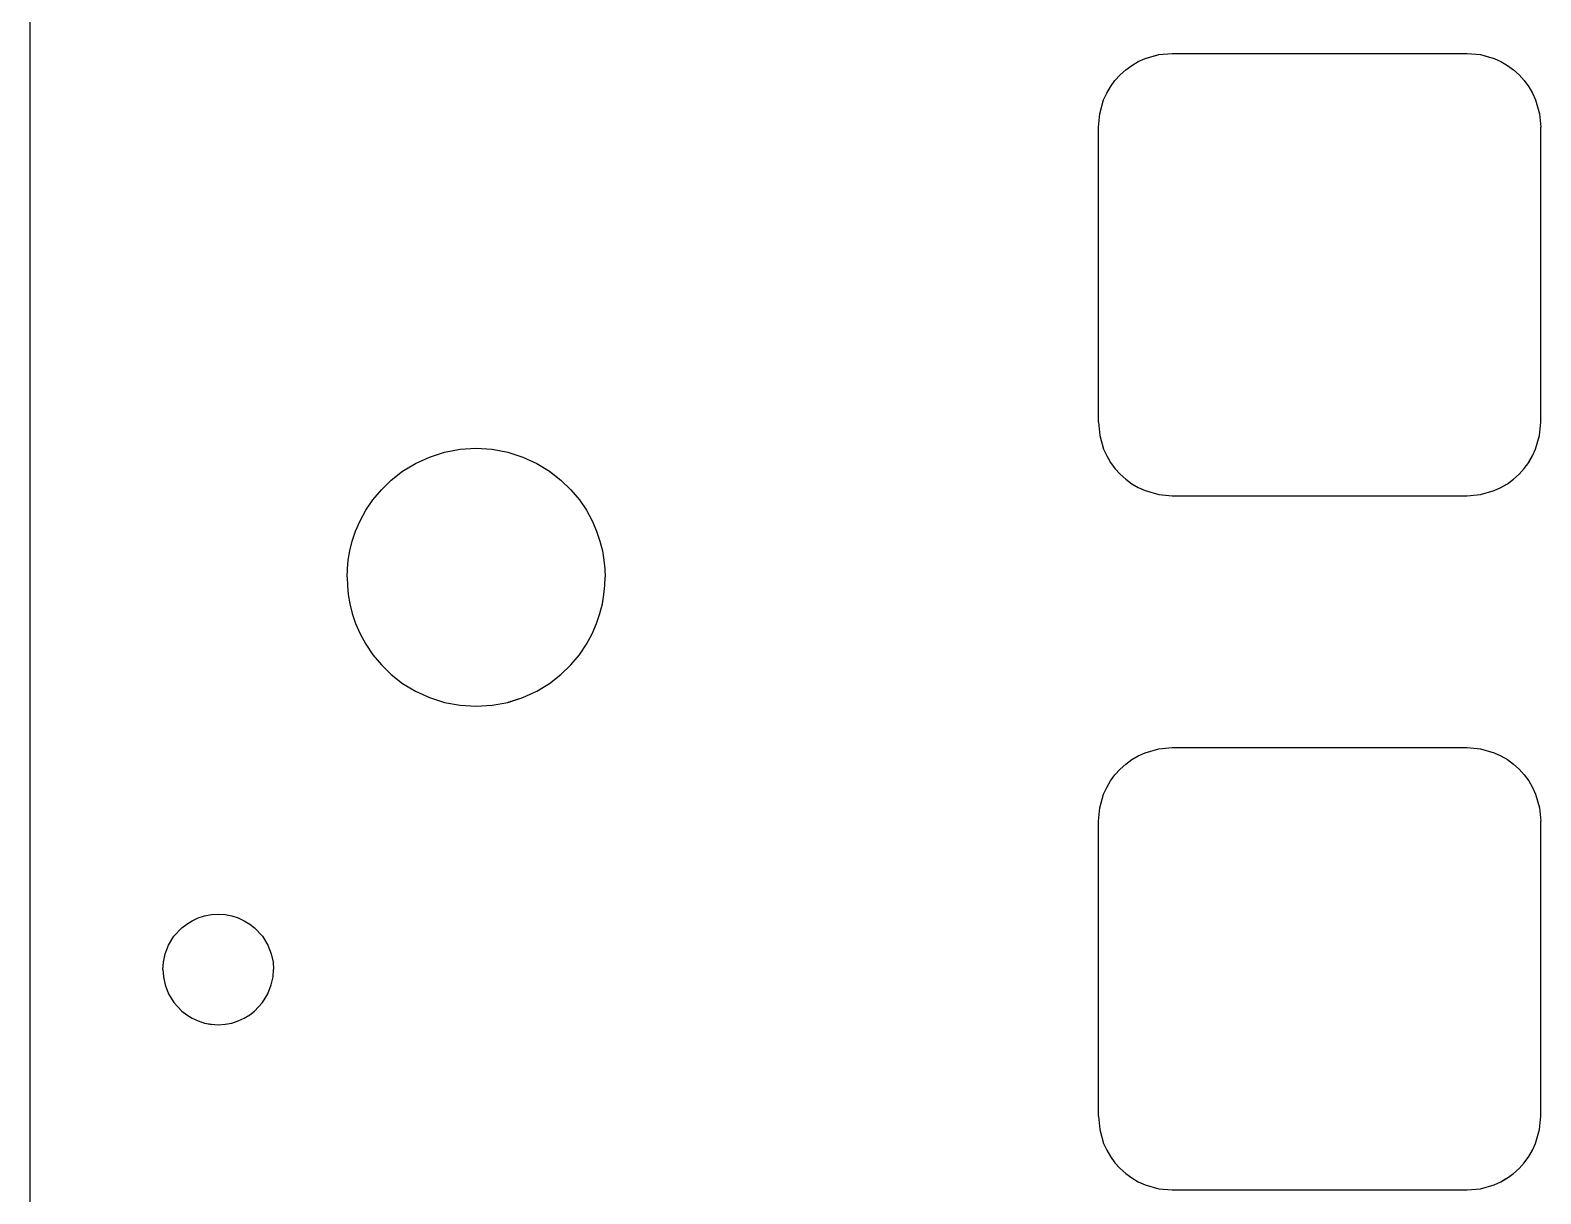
# Model space of a CAD drawing. Header units: millimetres. Extents: x -94 to 79, y -61 to 54.
# Drawn here: x -93.82 to -52.84, y -9.32 to 22.24 of the extents above; entities that cross this region are included whole.
import ezdxf

# ---------------------------------------------------------------- set-up
doc = ezdxf.new("R2010")
doc.units = ezdxf.units.MM
doc.linetypes.add('HIDDEN', pattern=[3, 2, -1])
doc.layers.add('HIDDEN', color=8, linetype='HIDDEN')
doc.layers.add('VISIBLE', color=7, linetype='Continuous')

msp = doc.modelspace()

# ---------------------------------------------------------------- linework, layer by layer
at = {"layer": 'HIDDEN', "flags": 128}
for points in [[(-64.702, 20.351), (-64.619, 20.533), (-64.517, 20.709), (-64.395, 20.876), (-64.257, 21.029), (-64.103, 21.168), (-63.937, 21.289), (-63.761, 21.391), (-63.579, 21.474), (-63.207, 21.582), (-62.843, 21.615), (-54.843, 21.615), (-54.479, 21.582), (-54.107, 21.474)], [(-53.924, 21.391), (-53.748, 21.289)], [(-53.582, 21.168), (-53.429, 21.029)], [(-64.843, 19.615), (-64.809, 19.979)], [(-52.983, 10.879), (-52.876, 11.251)], [(-83.718, 10.281), (-83.372, 10.492), (-82.993, 10.666)], [(-82.587, 10.796), (-82.161, 10.876), (-81.725, 10.904), (-81.29, 10.876), (-80.864, 10.796), (-80.458, 10.666), (-80.078, 10.492), (-79.733, 10.281), (-79.424, 10.04)], [(-64.545, 10.569), (-64.517, 10.52)], [(-64.415, 10.381), (-64.395, 10.354)], [(-53.169, 10.52), (-53.168, 10.522)], [(-84.717, 9.221), (-84.525, 9.504), (-84.296, 9.779), (-84.027, 10.04)], [(-63.937, 9.941), (-63.936, 9.94)], [(-63.761, 9.838), (-63.717, 9.818)], [(-54.107, 9.755), (-53.924, 9.838)], [(-53.796, 9.913), (-53.748, 9.941)], [(-63.579, 9.755), (-63.207, 9.648)], [(-78.734, 9.221), (-78.579, 8.937)], [(-78.365, 8.384), (-78.3, 8.12)], [(-80.458, 4.141), (-80.078, 4.315)], [(-82.587, 4.011), (-82.161, 3.931)], [(-80.864, 4.011), (-80.86, 4.013)], [(-64.103, 2.336), (-63.937, 2.458), (-63.761, 2.56), (-63.579, 2.643)], [(-63.207, 2.75), (-62.843, 2.784), (-54.843, 2.784), (-54.479, 2.75), (-54.107, 2.643), (-53.924, 2.56), (-53.748, 2.458)], [(-53.582, 2.336), (-53.429, 2.198), (-53.29, 2.044)], [(-64.809, 1.148), (-64.702, 1.52), (-64.619, 1.702)], [(-64.517, 1.878), (-64.395, 2.044)], [(-53.066, 1.702), (-52.983, 1.52), (-52.876, 1.148), (-52.843, 0.784)], [(-90.07, -2.578), (-89.922, -2.335), (-89.708, -2.105), (-89.576, -2.002)], [(-89.428, -1.912), (-89.265, -1.837), (-89.091, -1.781), (-88.908, -1.747), (-88.722, -1.735)], [(-88.722, -1.735), (-88.535, -1.747)], [(-88.722, -1.735), (-88.535, -1.747)], [(-88.535, -1.747), (-88.352, -1.781)], [(-88.535, -1.747), (-88.352, -1.781)], [(-88.352, -1.781), (-88.178, -1.837), (-88.016, -1.912)], [(-87.868, -2.002), (-87.735, -2.105), (-87.522, -2.335)], [(-87.282, -2.815), (-87.235, -3.036)], [(-89.265, -4.633), (-89.091, -4.689)], [(-88.938, -4.718), (-88.908, -4.723)], [(-88.352, -4.689), (-88.351, -4.688)], [(-88.178, -4.633), (-88.016, -4.559)], [(-52.983, -7.952), (-52.876, -7.58)], [(-64.415, -8.45), (-64.395, -8.477)], [(-53.169, -8.311), (-53.168, -8.31)], [(-63.937, -8.89), (-63.936, -8.891)], [(-63.761, -8.993), (-63.717, -9.013)], [(-54.107, -9.076), (-53.924, -8.993)], [(-53.796, -8.918), (-53.748, -8.89)], [(-63.579, -9.076), (-63.207, -9.183)]]:
    msp.add_lwpolyline(points, dxfattribs=at)
at = {"layer": 'VISIBLE'}
for p, q in [((-93.822, -49.885), (-93.822, 53.515)), ((-63.937, 21.289), (-63.761, 21.391)), ((-63.937, 21.289), (-63.761, 21.391)), ((-63.761, 21.391), (-63.579, 21.474)), ((-63.761, 21.391), (-63.579, 21.474)), ((-63.579, 21.474), (-63.207, 21.582)), ((-63.579, 21.474), (-63.207, 21.582)), ((-63.207, 21.582), (-62.843, 21.615)), ((-62.843, 21.615), (-54.843, 21.615)), ((-54.843, 21.615), (-54.479, 21.582)), ((-54.479, 21.582), (-54.107, 21.474)), ((-54.107, 21.474), (-53.924, 21.391)), ((-54.107, 21.474), (-53.924, 21.391)), ((-53.924, 21.391), (-53.748, 21.289)), ((-53.924, 21.391), (-53.748, 21.289)), ((-64.395, 20.876), (-64.257, 21.029)), ((-64.257, 21.029), (-64.103, 21.168)), ((-64.103, 21.168), (-63.937, 21.289)), ((-53.748, 21.289), (-53.582, 21.168)), ((-53.748, 21.289), (-53.582, 21.168)), ((-53.582, 21.168), (-53.429, 21.029)), ((-53.429, 21.029), (-53.29, 20.876)), ((-64.702, 20.351), (-64.619, 20.533)), ((-64.702, 20.351), (-64.619, 20.533)), ((-64.619, 20.533), (-64.517, 20.709)), ((-64.619, 20.533), (-64.517, 20.709)), ((-64.517, 20.709), (-64.395, 20.876)), ((-64.517, 20.709), (-64.395, 20.876)), ((-53.29, 20.876), (-53.169, 20.709)), ((-53.169, 20.709), (-53.066, 20.533)), ((-53.169, 20.709), (-53.066, 20.533)), ((-53.066, 20.533), (-52.983, 20.351)), ((-53.066, 20.533), (-52.983, 20.351)), ((-64.809, 19.979), (-64.702, 20.351)), ((-52.983, 20.351), (-52.876, 19.979)), ((-52.983, 20.351), (-52.876, 19.979)), ((-64.843, 19.615), (-64.809, 19.979)), ((-52.876, 19.979), (-52.843, 19.615)), ((-64.843, 11.615), (-64.843, 19.615)), ((-52.843, 11.615), (-52.843, 19.615)), ((-64.843, 11.615), (-64.809, 11.251)), ((-52.876, 11.251), (-52.843, 11.615)), ((-64.809, 11.251), (-64.702, 10.879)), ((-64.809, 11.251), (-64.702, 10.879)), ((-52.983, 10.879), (-52.876, 11.251)), ((-52.983, 10.879), (-52.876, 11.251)), ((-52.876, 11.251), (-52.876, 11.251)), ((-83.372, 10.492), (-82.993, 10.666)), ((-82.993, 10.666), (-82.587, 10.796)), ((-82.587, 10.796), (-82.161, 10.876)), ((-82.587, 10.796), (-82.161, 10.876)), ((-82.161, 10.876), (-81.725, 10.904)), ((-82.161, 10.876), (-81.725, 10.904)), ((-81.725, 10.904), (-81.29, 10.876)), ((-81.29, 10.876), (-80.864, 10.796)), ((-80.864, 10.796), (-80.458, 10.666)), ((-80.864, 10.796), (-80.458, 10.666)), ((-80.458, 10.666), (-80.078, 10.492)), ((-80.458, 10.666), (-80.078, 10.492)), ((-64.702, 10.879), (-64.619, 10.696)), ((-64.702, 10.879), (-64.619, 10.696)), ((-64.619, 10.696), (-64.517, 10.52)), ((-64.619, 10.696), (-64.545, 10.569)), ((-64.619, 10.696), (-64.517, 10.52)), ((-53.169, 10.52), (-53.066, 10.696)), ((-53.169, 10.52), (-53.066, 10.696)), ((-53.168, 10.522), (-53.066, 10.696)), ((-53.066, 10.696), (-52.983, 10.879)), ((-53.066, 10.696), (-52.983, 10.879)), ((-84.027, 10.04), (-83.718, 10.281)), ((-83.718, 10.281), (-83.372, 10.492)), ((-80.078, 10.492), (-79.733, 10.281)), ((-79.733, 10.281), (-79.424, 10.04)), ((-64.517, 10.52), (-64.395, 10.354)), ((-64.517, 10.52), (-64.415, 10.381)), ((-64.517, 10.52), (-64.395, 10.354)), ((-64.395, 10.354), (-64.257, 10.201)), ((-64.395, 10.354), (-64.257, 10.201)), ((-53.429, 10.201), (-53.29, 10.354)), ((-53.29, 10.354), (-53.169, 10.52)), ((-84.296, 9.779), (-84.027, 10.04)), ((-79.424, 10.04), (-79.155, 9.779)), ((-64.257, 10.201), (-64.103, 10.062)), ((-64.103, 10.062), (-63.937, 9.941)), ((-64.103, 10.062), (-63.937, 9.941)), ((-63.937, 9.941), (-63.761, 9.838)), ((-63.937, 9.941), (-63.761, 9.838)), ((-63.936, 9.94), (-63.761, 9.838)), ((-63.761, 9.838), (-63.579, 9.755)), ((-63.761, 9.838), (-63.579, 9.755)), ((-54.107, 9.755), (-53.924, 9.838)), ((-54.107, 9.755), (-53.924, 9.838)), ((-53.924, 9.838), (-53.748, 9.941)), ((-53.924, 9.838), (-53.748, 9.941)), ((-53.924, 9.838), (-53.796, 9.913)), ((-53.748, 9.941), (-53.582, 10.062)), ((-53.748, 9.941), (-53.582, 10.062)), ((-53.582, 10.062), (-53.429, 10.201)), ((-53.582, 10.062), (-53.429, 10.201)), ((-84.717, 9.221), (-84.525, 9.504)), ((-84.525, 9.504), (-84.296, 9.779)), ((-79.155, 9.779), (-78.925, 9.504)), ((-78.925, 9.504), (-78.734, 9.221)), ((-63.717, 9.818), (-63.579, 9.755)), ((-63.579, 9.755), (-63.207, 9.648)), ((-63.579, 9.755), (-63.207, 9.648)), ((-63.207, 9.648), (-63.207, 9.648)), ((-63.207, 9.648), (-62.843, 9.615)), ((-63.207, 9.648), (-62.843, 9.615)), ((-62.843, 9.615), (-54.843, 9.615)), ((-62.843, 9.615), (-54.843, 9.615)), ((-54.843, 9.615), (-54.479, 9.648)), ((-54.843, 9.615), (-54.479, 9.648)), ((-54.479, 9.648), (-54.107, 9.755)), ((-54.479, 9.648), (-54.107, 9.755)), ((-54.107, 9.755), (-54.107, 9.755)), ((-84.871, 8.937), (-84.717, 9.221)), ((-78.734, 9.221), (-78.579, 8.937)), ((-85.085, 8.384), (-84.993, 8.657)), ((-84.993, 8.657), (-84.871, 8.937)), ((-78.579, 8.937), (-78.458, 8.657)), ((-78.458, 8.657), (-78.365, 8.384)), ((-85.151, 8.12), (-85.085, 8.384)), ((-78.365, 8.384), (-78.3, 8.12)), ((-85.218, 7.629), (-85.194, 7.868)), ((-85.194, 7.868), (-85.151, 8.12)), ((-78.3, 8.12), (-78.256, 7.868)), ((-78.256, 7.868), (-78.233, 7.629)), ((-85.225, 7.404), (-85.218, 7.629)), ((-85.225, 7.404), (-85.218, 7.178)), ((-78.233, 7.629), (-78.225, 7.404)), ((-78.233, 7.178), (-78.225, 7.404)), ((-85.218, 7.178), (-85.194, 6.939)), ((-78.256, 6.939), (-78.233, 7.178)), ((-85.194, 6.939), (-85.151, 6.687)), ((-85.151, 6.687), (-85.085, 6.424)), ((-78.365, 6.424), (-78.3, 6.687)), ((-78.3, 6.687), (-78.256, 6.939)), ((-78.3, 6.687), (-78.256, 6.939)), ((-85.085, 6.424), (-84.993, 6.15)), ((-84.993, 6.15), (-84.871, 5.87)), ((-84.993, 6.15), (-84.871, 5.87)), ((-78.579, 5.87), (-78.458, 6.15)), ((-78.458, 6.15), (-78.365, 6.424)), ((-84.871, 5.87), (-84.717, 5.586)), ((-78.734, 5.586), (-78.579, 5.87)), ((-84.717, 5.586), (-84.525, 5.304)), ((-84.717, 5.586), (-84.525, 5.304)), ((-78.925, 5.304), (-78.734, 5.586)), ((-84.525, 5.304), (-84.296, 5.028)), ((-84.525, 5.304), (-84.296, 5.028)), ((-84.296, 5.028), (-84.027, 4.767)), ((-84.296, 5.028), (-84.027, 4.767)), ((-79.424, 4.767), (-79.155, 5.028)), ((-79.424, 4.767), (-79.155, 5.028)), ((-79.155, 5.028), (-78.925, 5.304)), ((-79.155, 5.028), (-78.925, 5.304)), ((-84.027, 4.767), (-83.718, 4.526)), ((-83.718, 4.526), (-83.372, 4.315)), ((-83.718, 4.526), (-83.372, 4.315)), ((-80.078, 4.315), (-79.733, 4.526)), ((-80.078, 4.315), (-79.733, 4.526)), ((-79.733, 4.526), (-79.424, 4.767)), ((-79.733, 4.526), (-79.424, 4.767)), ((-83.372, 4.315), (-82.993, 4.141)), ((-83.372, 4.315), (-82.993, 4.141)), ((-82.993, 4.141), (-82.587, 4.011)), ((-82.993, 4.141), (-82.587, 4.011)), ((-80.864, 4.011), (-80.458, 4.141)), ((-80.864, 4.011), (-80.458, 4.141)), ((-80.86, 4.013), (-80.458, 4.141)), ((-80.458, 4.141), (-80.078, 4.315)), ((-80.458, 4.141), (-80.078, 4.315)), ((-80.078, 4.315), (-80.078, 4.315)), ((-82.587, 4.011), (-82.161, 3.931)), ((-82.587, 4.011), (-82.587, 4.011)), ((-82.587, 4.011), (-82.161, 3.931)), ((-82.161, 3.931), (-81.725, 3.904)), ((-82.161, 3.931), (-81.725, 3.904)), ((-82.161, 3.931), (-81.725, 3.904)), ((-81.725, 3.904), (-81.29, 3.931)), ((-81.725, 3.904), (-81.29, 3.931)), ((-81.29, 3.931), (-80.864, 4.011)), ((-81.29, 3.931), (-80.864, 4.011)), ((-63.937, 2.458), (-63.761, 2.56)), ((-63.937, 2.458), (-63.761, 2.56)), ((-63.761, 2.56), (-63.579, 2.643)), ((-63.761, 2.56), (-63.579, 2.643)), ((-63.579, 2.643), (-63.207, 2.75)), ((-63.579, 2.643), (-63.207, 2.75)), ((-63.207, 2.75), (-62.843, 2.784)), ((-62.843, 2.784), (-54.843, 2.784)), ((-54.843, 2.784), (-54.479, 2.75)), ((-54.479, 2.75), (-54.107, 2.643)), ((-54.107, 2.643), (-53.924, 2.56)), ((-54.107, 2.643), (-53.924, 2.56)), ((-53.924, 2.56), (-53.748, 2.458)), ((-53.924, 2.56), (-53.748, 2.458)), ((-64.395, 2.044), (-64.257, 2.198)), ((-64.257, 2.198), (-64.103, 2.336)), ((-64.103, 2.336), (-63.937, 2.458)), ((-53.748, 2.458), (-53.582, 2.336)), ((-53.748, 2.458), (-53.582, 2.336)), ((-53.582, 2.336), (-53.429, 2.198)), ((-53.429, 2.198), (-53.29, 2.044)), ((-64.702, 1.52), (-64.619, 1.702)), ((-64.702, 1.52), (-64.619, 1.702)), ((-64.619, 1.702), (-64.517, 1.878)), ((-64.619, 1.702), (-64.517, 1.878)), ((-64.517, 1.878), (-64.395, 2.044)), ((-64.517, 1.878), (-64.395, 2.044)), ((-53.29, 2.044), (-53.169, 1.878)), ((-53.169, 1.878), (-53.066, 1.702)), ((-53.169, 1.878), (-53.066, 1.702)), ((-53.066, 1.702), (-52.983, 1.52)), ((-53.066, 1.702), (-52.983, 1.52)), ((-64.809, 1.148), (-64.702, 1.52)), ((-52.983, 1.52), (-52.876, 1.148)), ((-52.983, 1.52), (-52.876, 1.148)), ((-64.843, 0.784), (-64.809, 1.148)), ((-52.876, 1.148), (-52.843, 0.784)), ((-64.843, -7.216), (-64.843, 0.784)), ((-52.843, -7.216), (-52.843, 0.784)), ((-89.708, -2.105), (-89.576, -2.002)), ((-89.576, -2.002), (-89.428, -1.912)), ((-89.428, -1.912), (-89.265, -1.837)), ((-89.265, -1.837), (-89.091, -1.781)), ((-89.265, -1.837), (-89.091, -1.781)), ((-89.091, -1.781), (-88.908, -1.747)), ((-89.091, -1.781), (-88.908, -1.747)), ((-88.908, -1.747), (-88.722, -1.735)), ((-88.908, -1.747), (-88.722, -1.735)), ((-88.722, -1.735), (-88.535, -1.747)), ((-88.535, -1.747), (-88.352, -1.781)), ((-88.352, -1.781), (-88.178, -1.837)), ((-88.352, -1.781), (-88.178, -1.837)), ((-88.178, -1.837), (-88.016, -1.912)), ((-88.178, -1.837), (-88.016, -1.912)), ((-88.016, -1.912), (-87.868, -2.002)), ((-87.868, -2.002), (-87.735, -2.105)), ((-90.07, -2.578), (-89.922, -2.335)), ((-89.922, -2.335), (-89.708, -2.105)), ((-87.735, -2.105), (-87.522, -2.335)), ((-87.522, -2.335), (-87.373, -2.578)), ((-90.208, -3.036), (-90.162, -2.815)), ((-90.162, -2.815), (-90.07, -2.578)), ((-87.373, -2.578), (-87.282, -2.815)), ((-87.282, -2.815), (-87.235, -3.036)), ((-90.222, -3.235), (-90.208, -3.036)), ((-90.222, -3.235), (-90.208, -3.434)), ((-87.235, -3.036), (-87.222, -3.235)), ((-87.235, -3.434), (-87.222, -3.235)), ((-90.208, -3.434), (-90.162, -3.655)), ((-90.162, -3.655), (-90.07, -3.892)), ((-90.162, -3.655), (-90.07, -3.892)), ((-87.373, -3.892), (-87.282, -3.655)), ((-87.373, -3.892), (-87.282, -3.655)), ((-87.282, -3.655), (-87.235, -3.434)), ((-90.07, -3.892), (-89.922, -4.135)), ((-87.522, -4.135), (-87.373, -3.892)), ((-87.522, -4.135), (-87.373, -3.892)), ((-89.922, -4.135), (-89.708, -4.365)), ((-89.922, -4.135), (-89.708, -4.365)), ((-89.708, -4.365), (-89.576, -4.468)), ((-89.708, -4.365), (-89.576, -4.468)), ((-89.576, -4.468), (-89.428, -4.559)), ((-89.576, -4.468), (-89.428, -4.559)), ((-88.016, -4.559), (-87.868, -4.468)), ((-88.016, -4.559), (-87.868, -4.468)), ((-87.868, -4.468), (-87.735, -4.365)), ((-87.735, -4.365), (-87.522, -4.135)), ((-87.735, -4.365), (-87.522, -4.135)), ((-89.428, -4.559), (-89.265, -4.633)), ((-89.428, -4.559), (-89.265, -4.633)), ((-89.265, -4.633), (-89.091, -4.689)), ((-89.265, -4.633), (-89.265, -4.633)), ((-89.265, -4.633), (-89.091, -4.689)), ((-89.091, -4.689), (-88.908, -4.723)), ((-89.091, -4.689), (-88.938, -4.718)), ((-89.091, -4.689), (-88.908, -4.723)), ((-88.908, -4.723), (-88.722, -4.735)), ((-88.908, -4.723), (-88.722, -4.735)), ((-88.908, -4.723), (-88.722, -4.735)), ((-88.722, -4.735), (-88.535, -4.723)), ((-88.722, -4.735), (-88.535, -4.723)), ((-88.535, -4.723), (-88.352, -4.689)), ((-88.535, -4.723), (-88.352, -4.689)), ((-88.352, -4.689), (-88.178, -4.633)), ((-88.352, -4.689), (-88.178, -4.633)), ((-88.351, -4.688), (-88.178, -4.633)), ((-88.178, -4.633), (-88.016, -4.559)), ((-88.178, -4.633), (-88.016, -4.559)), ((-88.016, -4.559), (-88.016, -4.559)), ((-64.843, -7.216), (-64.809, -7.58)), ((-52.876, -7.58), (-52.843, -7.216)), ((-64.809, -7.58), (-64.702, -7.952)), ((-52.983, -7.952), (-52.876, -7.58)), ((-52.983, -7.952), (-52.876, -7.58)), ((-52.876, -7.58), (-52.876, -7.58)), ((-64.702, -7.952), (-64.619, -8.135)), ((-64.702, -7.952), (-64.619, -8.135)), ((-64.619, -8.135), (-64.517, -8.311)), ((-64.619, -8.135), (-64.517, -8.311)), ((-53.169, -8.311), (-53.066, -8.135)), ((-53.169, -8.311), (-53.066, -8.135)), ((-53.168, -8.31), (-53.066, -8.135)), ((-53.066, -8.135), (-52.983, -7.952)), ((-53.066, -8.135), (-52.983, -7.952)), ((-64.517, -8.311), (-64.395, -8.477)), ((-64.517, -8.311), (-64.415, -8.45)), ((-64.517, -8.311), (-64.395, -8.477)), ((-64.395, -8.477), (-64.257, -8.63)), ((-64.395, -8.477), (-64.257, -8.63)), ((-53.429, -8.63), (-53.29, -8.477)), ((-53.429, -8.63), (-53.29, -8.477)), ((-53.29, -8.477), (-53.169, -8.311)), ((-64.257, -8.63), (-64.103, -8.769)), ((-64.257, -8.63), (-64.103, -8.769)), ((-64.103, -8.769), (-63.937, -8.89)), ((-64.103, -8.769), (-63.937, -8.89)), ((-64.103, -8.769), (-63.937, -8.89)), ((-63.937, -8.89), (-63.761, -8.993)), ((-63.937, -8.89), (-63.761, -8.993)), ((-63.937, -8.89), (-63.761, -8.993)), ((-63.936, -8.891), (-63.761, -8.993)), ((-63.761, -8.993), (-63.579, -9.076)), ((-63.761, -8.993), (-63.579, -9.076)), ((-63.717, -9.013), (-63.579, -9.076)), ((-54.107, -9.076), (-53.924, -8.993)), ((-54.107, -9.076), (-53.924, -8.993)), ((-53.924, -8.993), (-53.748, -8.89)), ((-53.924, -8.993), (-53.748, -8.89)), ((-53.924, -8.993), (-53.796, -8.918)), ((-53.748, -8.89), (-53.582, -8.769)), ((-53.748, -8.89), (-53.582, -8.769)), ((-53.582, -8.769), (-53.429, -8.63)), ((-53.582, -8.769), (-53.429, -8.63)), ((-63.579, -9.076), (-63.207, -9.183)), ((-63.579, -9.076), (-63.207, -9.183)), ((-63.207, -9.183), (-63.207, -9.183)), ((-63.207, -9.183), (-62.843, -9.216)), ((-63.207, -9.183), (-62.843, -9.216)), ((-62.843, -9.216), (-54.843, -9.216)), ((-62.843, -9.216), (-54.843, -9.216)), ((-54.843, -9.216), (-54.479, -9.183)), ((-54.843, -9.216), (-54.479, -9.183)), ((-54.479, -9.183), (-54.107, -9.076)), ((-54.479, -9.183), (-54.107, -9.076)), ((-54.107, -9.076), (-54.107, -9.076))]:
    msp.add_line(p, q, dxfattribs=at)

doc.saveas('drawing.dxf')
